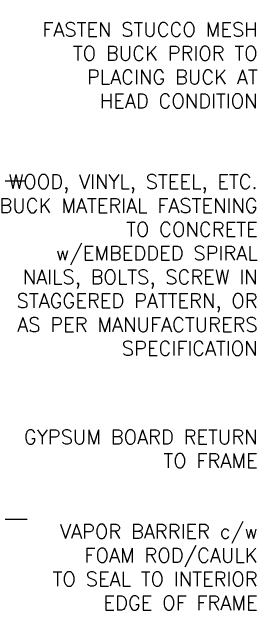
# Model space of a CAD drawing. Header units: inches. Extents: x 2793 to 2824.6, y 374 to 415.
# Drawn here: x 2815.47 to 2821.91, y 388.19 to 403.89 of the extents above; entities that cross this region are included whole.
import ezdxf

# ---------------------------------------------------------------- set-up
doc = ezdxf.new("R2010")
doc.units = ezdxf.units.IN
doc.header["$LTSCALE"] = 0.5
doc.header["$MEASUREMENT"] = 0
doc.layers.add('TEXT', color=4, linetype='CONTINUOUS')
doc.styles.add('DIM', font='romans.shx', dxfattribs={"width": 0.7})
doc.styles.get("Standard").update_dxf_attribs({"font": 'romans.shx'})
doc.dimstyles.new('ext_12', dxfattribs={"dimscale": 12, "dimtxt": 0.09375, "dimasz": 0.09375, "dimexe": 0.09375, "dimexo": 0.0625, "dimgap": 0.0625, "dimtad": 1, "dimdec": 1, "dimzin": 3, "dimdsep": 46, "dimlunit": 4, "dimtxsty": 'DIM', "dimcen": 0.09, "dimdle": 0.09375, "dimclrt": 4, "dimadec": 0, "dimazin": 0, "dimtfac": 1, "dimtdec": 1, "dimtmove": 2, "dimatfit": 3, "dimfxl": 1, "dimfrac": 2, "dimtolj": 1, "dimtzin": 0, "dimarcsym": 0})

msp = doc.modelspace()

# ---------------------------------------------------------------- texts
at = {"layer": 'TEXT', "char_height": 0.375, "attachment_point": 6}
for s, insert, width in [('FASTEN STUCCO MESH TO BUCK PRIOR TO PLACING BUCK AT HEAD CONDITION', (2821.926941363125, 402.4957923409082), 6.48178301763437), ('\\A1;WOOD, VINYL, STEEL, ETC. BUCK MATERIAL FASTENING TO CONCRETE w/EMBEDDED SPIRAL NAILS, BOLTS, SCREW IN STAGGERED PATTERN, OR AS PER MANUFACTURERS SPECIFICATION', (2821.926941363125, 397.2481969665743), 7.352882365349615), ('\\A1;GYPSUM BOARD RETURN TO FRAME', (2821.926941363125, 392.4224794751991), 7.352882365349615), ('\\A1;VAPOR BARRIER c/w FOAM ROD/CAULK TO SEAL TO INTERIOR EDGE OF FRAME', (2821.926941363125, 389.31597736386), 5.851256758889576)]:
    msp.add_mtext(s, dxfattribs=dict(at, insert=insert, width=width))

# ---------------------------------------------------------------- leaders
at = {"layer": 'TEXT'}
for points in [[(2807.67125818947, 398.0090626061232), (2815.53568559493, 406.6368246160435), (2820.104895737413, 406.6368246160435)], [(2811.040778067541, 395.5952876068368), (2814.619993077832, 399.459882645318), (2815.839348259843, 399.459882645318)], [(2808.043212684091, 394.2731212065826), (2813.432573012964, 390.5761762350387), (2815.871283376986, 390.5761762350387)]]:
    msp.add_leader(points, dimstyle='ext_12', override={"dimasz": 0.0625, "dimgap": 0.0625, "dimtad": 0}, dxfattribs=at)

doc.saveas('drawing.dxf')
